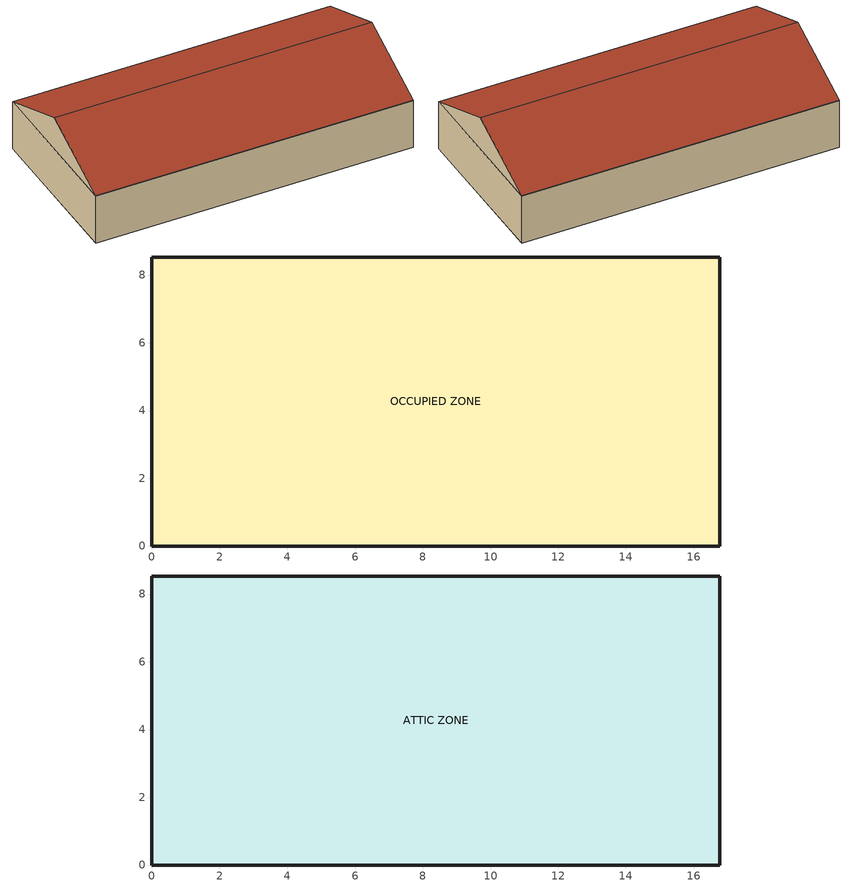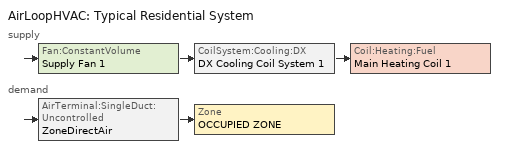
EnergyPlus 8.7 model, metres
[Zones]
OCCUPIED ZONE
 floor ground (LTFLOOR): 0,0 0,8.53 16.76,8.53 16.76,0 z0
 wall outside (Walls): 16.76,8.53 0,8.53 0,0 16.76,0 16.76,8.53 z0:2.7
ATTIC ZONE
 floor to OCCUPIED ZONE (Reverse:CeilingConstruction): 16.76,8.53 16.76,0 0,0 0,8.53 z2.7
 wall outside (Eave Walls): 16.76,8.53 0,8.53 / 0,0 16.76,0 z2.7:2.73
 wall outside (Gables): 16.76,0,2.73 16.76,0,2.7 16.76,8.53,2.7 16.76,8.53,2.73 16.76,4.27,4.5; 0,8.53,2.73 0,8.53,2.7 0,0,2.7 0,0,2.73 0,4.27,4.5
 roof outside (Roof): 0,4.27,4.5 0,0,2.73 16.76,0,2.73 16.76,4.27,4.5; 16.76,4.27,4.5 16.76,8.53,2.73 0,8.53,2.73 0,4.27,4.5
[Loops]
AirLoopHVAC 'Typical Residential System'
 supply: Fan:ConstantVolume 'Supply Fan 1' > CoilSystem:Cooling:DX 'DX Cooling Coil System 1' > Coil:Heating:Fuel 'Main Heating Coil 1'
 demand: AirTerminal:SingleDuct:Uncontrolled 'ZoneDirectAir' > Zone 'OCCUPIED ZONE'
[Building]
Exercise 1A: North Axis {deg}=0; Terrain=Country; Loads Convergence Tolerance Value=0.04; Temperature Convergence Tolerance Value {deltaC}=0.4; Solar Distribution=FullInteriorAndExterior; Minimum Number of Warmup Days=6
[Site:Location]
Pheonix: Latitude {deg}=33.43; Longitude {deg}=-112.02; Time Zone {hr}=-7; Elevation {m}=339
[SizingPeriod:DesignDay] Day of Month=21; Humidity Condition Type=Wetbulb; Barometric Pressure {Pa}=99063.21; Rain Indicator=No; Snow Indicator=No; Daylight Saving Time Indicator=No; Solar Model Indicator=ASHRAEClearSky
Name | Month | Day Type | Maximum Dry-Bulb Temperature {C} | Daily Dry-Bulb Temperature Range {deltaC} | Wetbulb or DewPoint at Maximum Dry-Bulb {C} | Wind Speed {m/s} | Wind Direction {deg} | Sky Clearness
CHICAGO_IL_USA Cooling .4% Conditions DB=>MWB | 7 | SummerDesignDay | 32.8 | 10.9 | 23.6 | 0 | 0 | 1
CHICAGO_IL_USA Heating 99.6% Conditions | 1 | WinterDesignDay | -21.2 | 0 | -21.2 | 4.6 | 270 | 0
[Site:GroundTemperature:BuildingSurface]
23, 23, 23, 23, 23, 23, 23, 23, 23, 23, 23, 23
[Material] Visible Absorptance=1
Name | Roughness | Thickness {m} | Conductivity {W/m-K} | Density {kg/m3} | Specific Heat {J/kg-K} | Thermal Absorptance | Solar Absorptance
Gypsum Board | MediumSmooth | 0.0127 | 0.160159 | 800.923 | 1087.84 | 0.9 | 0.9
Gypsum Board Wall | MediumSmooth | 0.0127 | 0.160159 | 800.923 | 1087.84 | 1e-6 | 1e-6
R-19 Insulation | Rough | 0.888714 | 0.257451 | 3.05092 | 794.96 | 0.9 | 0.9
R-A Lot | Rough | 1.25 | 0.001 | 3.05092 | 794.96 | 0.9 | 0.9
Shingles | Rough | 0.00634898 | 0.081933 | 1121.29 | 1256.04 | 0.9 | 0.9
Felt | Rough | 0.00216408 | 0.081933 | 1121.29 | 1507.248 | 0.9 | 0.9
Plywood | Rough | 0.012701 | 0.11544 | 544.628 | 1214.172 | 0.9 | 0.9
Hardboard Siding-Eave | MediumSmooth | 0.0111125 | 0.214957 | 640.736 | 1172.304 | 0.9 | 0.7
HF-C5 | MediumRough | 0.1015 | 1.7296 | 2243 | 837 | 0.9 | 0.65
[Construction]
Reverse:CeilingConstruction: Gypsum Board, R-19 Insulation
Roof: Shingles, Felt, Plywood
Gables; Eave Walls: Hardboard Siding-Eave
Walls: Hardboard Siding-Eave, R-A Lot, Gypsum Board Wall
LTFLOOR: HF-C5
[Zone] Type=1; Multiplier=1; Ceiling Height {m}=autocalculate; Volume {m3}=autocalculate
OCCUPIED ZONE; ATTIC ZONE
[ZoneProperty:UserViewFactors:bySurfaceName]
ATTIC ZONE: Attic Floor, Attic Floor, 0, Attic Floor, Attic Roof South, 0.476288, Attic Floor, Attic Roof North, 0.476288, Attic Floor, East Wall Attic, 0.023712, Attic Floor, West Wall Attic, 0.023712, Attic Floor, North Wall Attic, 0, Attic Floor, South Wall Attic, 0, Attic Roof South, Attic Floor, 0.8793, Attic Roof South, Attic Roof South, 0, Attic Roof South, Attic Roof North, 0.067378, Attic Roof South, East Wall Attic, 0.026661, Attic Roof South, West Wall Attic, 0.026661, Attic Roof South, North Wall Attic, 0, Attic Roof South, South Wall Attic, 0, Attic Roof North, Attic Floor, 0.8793, Attic Roof North, Attic Roof South, 0.067378, Attic Roof North, Attic Roof North, 0, Attic Roof North, East Wall Attic, 0.026661, Attic Roof North, West Wall Attic, 0.026661, Attic Roof North, North Wall Attic, 0, Attic Roof North, South Wall Attic, 0, East Wall Attic, Attic Floor, 0.447134, East Wall Attic, Attic Roof South, 0.272318, East Wall Attic, Attic Roof North, 0.272318, East Wall Attic, East Wall Attic, 0, East Wall Attic, West Wall Attic, 0.008231, East Wall Attic, North Wall Attic, 0, East Wall Attic, South Wall Attic, 0, West Wall Attic, Attic Floor, 0.447134, West Wall Attic, Attic Roof South, 0.272318, West Wall Attic, Attic Roof North, 0.272318, West Wall Attic, East Wall Attic, 0.008231, West Wall Attic, West Wall Attic, 0, West Wall Attic, North Wall Attic, 0, West Wall Attic, South Wall Attic, 0, North Wall Attic, Attic Floor, 0, North Wall Attic, Attic Roof South, 0, North Wall Attic, Attic Roof North, 0, North Wall Attic, East Wall Attic, 0, North Wall Attic, West Wall Attic, 0, North Wall Attic, North Wall Attic, 1, North Wall Attic, South Wall Attic, 0, South Wall Attic, Attic Floor, 0, South Wall Attic, Attic Roof South, 0, South Wall Attic, Attic Roof North, 0, South Wall Attic, East Wall Attic, 0, South Wall Attic, West Wall Attic, 0, South Wall Attic, North Wall Attic, 0, South Wall Attic, South Wall Attic, 1
[ZoneControl:Thermostat]
Zone Thermostat: Zone or ZoneList=OCCUPIED ZONE; Control Type Schedule=Dual Zone Control Type Sched; Control 1=Setpoints
[ThermostatSetpoint:DualSetpoint]
Setpoints: Heating Setpoint Temperature Schedule=Dual Heating Setpoints; Cooling Setpoint Temperature Schedule=Dual Cooling Setpoints
[AirTerminal:SingleDuct:Uncontrolled]
ZoneDirectAir: Availability Schedule=HVACAvailSched; Maximum Air Flow Rate {m3/s}=2.36
[Zone equipment]
OCCUPIED ZONE: ZoneDirectAir
[Fan:ConstantVolume]
Supply Fan 1: Availability Schedule=HVACAvailSched; Fan Total Efficiency=0.7; Pressure Rise {Pa}=400; Maximum Flow Rate {m3/s}=2.36; Motor Efficiency=0.9; Motor In Airstream Fraction=1
[Coil:Cooling:DX:SingleSpeed]
ACDXCoil 1: Availability Schedule=HVACAvailSched; Gross Rated Total Cooling Capacity {W}=21000; Gross Rated Sensible Heat Ratio=0.8; Gross Rated Cooling COP {W/W}=3; Rated Air Flow Rate {m3/s}=2.36; Total Cooling Capacity Function of Temperature Curve=WindACCoolCapFT; Total Cooling Capacity Function of Flow Fraction Curve=WindACCoolCapFFF; Energy Input Ratio Function of Temperature Curve=WindACEIRFT; Energy Input Ratio Function of Flow Fraction Curve=WindACEIRFFF; Part Load Fraction Correlation Curve=WindACPLFFPLR
[Coil:Heating:Fuel]
Main Heating Coil 1: Availability Schedule=HVACAvailSched; Fuel Type=NaturalGas; Burner Efficiency=0.8; Nominal Capacity {W}=8000000
[CoilSystem:Cooling:DX]
DX Cooling Coil System 1: Availability Schedule=HVACAvailSched; Cooling Coil=ACDXCoil 1
[AirLoopHVAC]
Typical Residential System: Design Supply Air Flow Rate {m3/s}=2.36
[AvailabilityManager:Scheduled]
Reheat System 1 Avail: Schedule=HVACAvailSched
[SetpointManager:SingleZone:Reheat]
Supply Air Temp Manager: Control Variable=Temperature; Minimum Supply Air Temperature {C}=13; Maximum Supply Air Temperature {C}=45; Control Zone=OCCUPIED ZONE; Setpoint Node or NodeList=Supply Air Temp Nodes
[Schedule:Compact]
HVACAvailSched: Through: 12/31, For: AllDays, Until: 24:00, 1
Dual Heating Setpoints; Dual Cooling Setpoints: Through: 12/31, For: AllDays, Until: 24:00, 23
Dual Zone Control Type Sched: Through: 12/31, For: AllDays, Until: 24:00, 4
[Curve:Quadratic]
Name | Coefficient1 Constant | Coefficient2 x | Coefficient3 x**2 | Minimum Value of x | Maximum Value of x
WindACPLFFPLR | 0.85 | 0.15 | 0 | 0 | 1
WindACCoolCapFFF | 0.8 | 0.2 | 0 | 0.5 | 1.5
WindACEIRFFF | 1.1552 | -0.1808 | 0.0256 | 0.5 | 1.5
[Curve:Biquadratic] Minimum Value of x=12.77778; Maximum Value of x=23.88889; Minimum Value of y=18; Maximum Value of y=46.11111; Input Unit Type for X=Temperature; Input Unit Type for Y=Temperature; Output Unit Type=Dimensionless
Name | Coefficient1 Constant | Coefficient2 x | Coefficient3 x**2 | Coefficient4 y | Coefficient5 y**2 | Coefficient6 x*y
WindACEIRFT | 0.342414 | 0.034885 | -0.0006237 | 0.00497722 | 0.000437951 | -0.000728028
WindACCoolCapFT | 0.942588 | 0.00954335 | 0.00068377 | -0.0110427 | 5.249e-06 | -9.72e-06
[AirflowNetwork:SimulationControl]
House AirflowNetwork: AirflowNetwork Control=MultizoneWithDistribution; Wind Pressure Coefficient Type=SurfaceAverageCalculation; Building Type=LOWRISE; Maximum Number of Iterations=500; Initialization Type=ZeroNodePressures; Relative Airflow Convergence Tolerance=1.0E-04; Absolute Airflow Convergence Tolerance {kg/s}=1.0E-06; Convergence Acceleration Limit=-0.5; Azimuth Angle of Long Axis of Building {deg}=0; Ratio of Building Width Along Short Axis to Width Along Long Axis=1
[AirflowNetwork:MultiZone:Zone] Minimum Venting Open Factor=1; Indoor and Outdoor Temperature Difference Lower Limit For Maximum Venting Open Factor {deltaC}=0; Indoor and Outdoor Temperature Difference Upper Limit for Minimum Venting Open Factor {deltaC}=100; Indoor and Outdoor Enthalpy Difference Lower Limit For Maximum Venting Open Factor {deltaJ/kg}=0; Indoor and Outdoor Enthalpy Difference Upper Limit for Minimum Venting Open Factor {deltaJ/kg}=300000
Name | Ventilation Control Mode
OCCUPIED ZONE | NOVENT
ATTIC ZONE | NoVent
[AirflowNetwork:MultiZone:Surface] Window/Door Opening Factor, or Crack Factor=1
Name | Leakage Component
North Wall Attic | NorthEaveLeak
South Wall Attic | SouthEaveLeak
East Wall | EastLeak
West Wall | WestLeak
[AirflowNetwork:MultiZone:ReferenceCrackConditions]
ReferenceCrackConditions: Reference Temperature {C}=20; Reference Barometric Pressure {Pa}=101325; Reference Humidity Ratio {kgWater/kgDryAir}=0
[AirflowNetwork:MultiZone:Surface:Crack] Air Mass Flow Exponent=0.65; Reference Crack Conditions=ReferenceCrackConditions
Name | Air Mass Flow Coefficient at Reference Conditions {kg/s}
NorthEaveLeak; SouthEaveLeak | 0.2
EastLeak | 0.05
WestLeak | 0.03
[AirflowNetwork:Distribution:Node] Node Height {m}=3
Name | Component Object Type or Node Type
EquipmentInletNode; ZoneSupplyNode; ZoneSupplyRegisterNode; ZoneOutletNode; ZoneReturnNode; MainReturnNode; MainInletNode; FanInletNode; FanOutletNode; HeatingInletNode; HeatingOutletNode | Other
SplitterNode | AirLoopHVAC:ZoneSplitter
MixerNode | AirLoopHVAC:ZoneMixer
[AirflowNetwork:Distribution:Component:Duct] Overall Moisture Transmittance Coefficient from Air to Air {kg/m2}=1e-07
Name | Duct Length {m} | Hydraulic Diameter {m} | Cross Section Area {m2} | Surface Roughness {m} | Heat Transmittance Coefficient (U-Factor) for Duct Wall Construction {W/m2-K} | Outside Convection Coefficient {W/m2-K} | Inside Convection Coefficient {W/m2-K} | Coefficient for Local Dynamic Loss Due to Fitting
MainTrunk | 2 | 0.4064 | 0.1297 | 0.0009 | 0.00613208 | 0.0325 | 0.1625
ZoneSupply | 16.76 | 0.3048 | 0.072965 | 0.0009 | 0.7139 |  |  | 0.91
ZoneReturn | 3 | 0.5 | 0.1963 | 0.0009 | 0.00122642 | 0.0065 | 0.0325 | 0.01
ZoneConnectionDuct; AirLoopReturn; AirLoopSupply | 0.1 | 1 | 0.7854 | 0.0001 | 0.00122642 | 0.0065 | 0.0325 | 0
MainReturn | 1 | 0.5 | 0.1963 | 0.0009 | 0.00122642 | 0.0065 | 0.0325 | 0.01
[AirflowNetwork:Distribution:Component:Fan]
Fan=Supply Fan 1
[AirflowNetwork:Distribution:Component:Coil] Air Path Length {m}=0.1; Air Path Hydraulic Diameter {m}=1
Name | Coil
 | ACDXCoil 1
 | Main Heating Coil 1
[AirflowNetwork:Distribution:DuctViewFactors]
ZoneSupplyLink1: Surface Exposure Fraction=1; Duct surface emittance=0.9; Surface 1=Attic Floor; View Factor for Surface 1=0.5; Surface 2=Attic Roof North; View Factor for Surface 2=0.125; Surface 3=Attic Roof South; View Factor for Surface 3=0.125; Surface 4=East Wall Attic; View Factor for Surface 4=0.125; Surface 5=West Wall Attic; View Factor for Surface 5=0.125
[AirflowNetwork:Distribution:Linkage]
Name | Node 1 | Node 2 | Component | Thermal Zone
Main Link | EquipmentInletNode | SplitterNode | MainTrunk | Occupied Zone
ZoneSupplyLink1 | SplitterNode | ZoneSupplyNode | ZoneSupply | Attic Zone
ZoneSupply1Link2 | ZoneSupplyNode | ZoneSupplyRegisterNode | ZoneSupply | Occupied Zone
ZoneSupplyConnectionLink | ZoneSupplyRegisterNode | OCCUPIED ZONE | ZoneConnectionDuct
ZoneReturnConnectionLink | OCCUPIED ZONE | ZoneOutletNode | ZoneConnectionDuct
ZoneReturn1Link | ZoneOutletNode | ZoneReturnNode | ZoneReturn | Occupied Zone
ZoneReturn2Link | ZoneReturnNode | MixerNode | ZoneReturn | Occupied Zone
ReturnMixerLink | MixerNode | MainReturnNode | MainReturn | Occupied Zone
SystemReturnLink | MainReturnNode | MainInletNode | AirLoopReturn
SystemInletLink | MainInletNode | FanInletNode | MainReturn | Occupied Zone
SupplyFanLink | FanInletNode | FanOutletNode | Supply Fan 1
CoolingCoilLink | FanOutletNode | HeatingInletNode | ACDXCoil 1
HeatingCoilLink | HeatingInletNode | HeatingOutletNode | Main Heating Coil 1
EquipmentAirLoopLink | HeatingOutletNode | EquipmentInletNode | AirLoopSupply
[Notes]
CHICAGO_IL_USA Cooling (DB=>MWB) .4%, MaxDB=  32.80 MWB=  23.60
CHICAGO_IL_USA Heating 99.6%, MaxDB= -21.20 Wind Speed=   4.60 Wind Dir= 270.00
